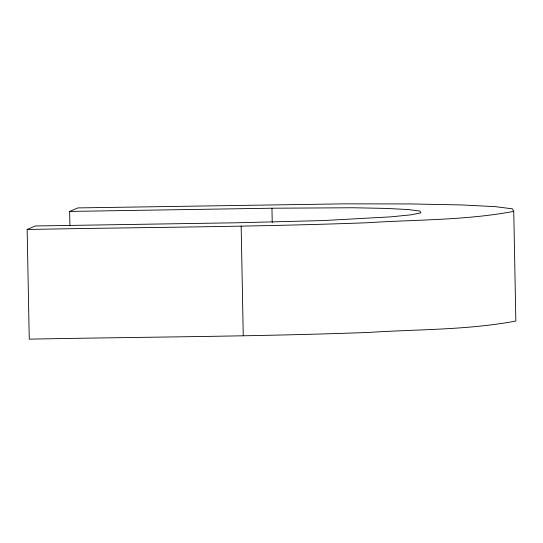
<?xml version="1.0" encoding="UTF-8"?>
<svg xmlns="http://www.w3.org/2000/svg" width="543" height="543" viewBox="0 0 543 543"><rect width="100%" height="100%" fill="white"/><g stroke="black" fill="none" stroke-linecap="round" stroke-linejoin="round"><path stroke-width="0.81" d="M69.647 211.424L77.92 207.908L344.343 203.849L410.888 203.944L461.665 204.942L495.297 206.639L512.388 208.831L513.746 211.376L515.85 321.042C467.428 330.144 417.71 329.228 368.683 332.438C255.59 336.633 142.395 336.931 29.254 339.151L27.15 229.485L35.424 225.969L237.732 222.759L323.044 220.573L390.831 216.854L411.037 214.824L420.879 212.856L419.922 211.051L408.071 209.53L385.578 208.397L353.181 207.759L271.955 208.213L69.647 211.424L69.918 225.766M513.746 211.376C465.324 220.478 415.605 219.569 366.579 222.779C253.479 226.974 140.291 227.273 27.15 229.485M271.955 208.213L272.226 222.555M241.153 226.092L243.257 335.75"/></g></svg>
